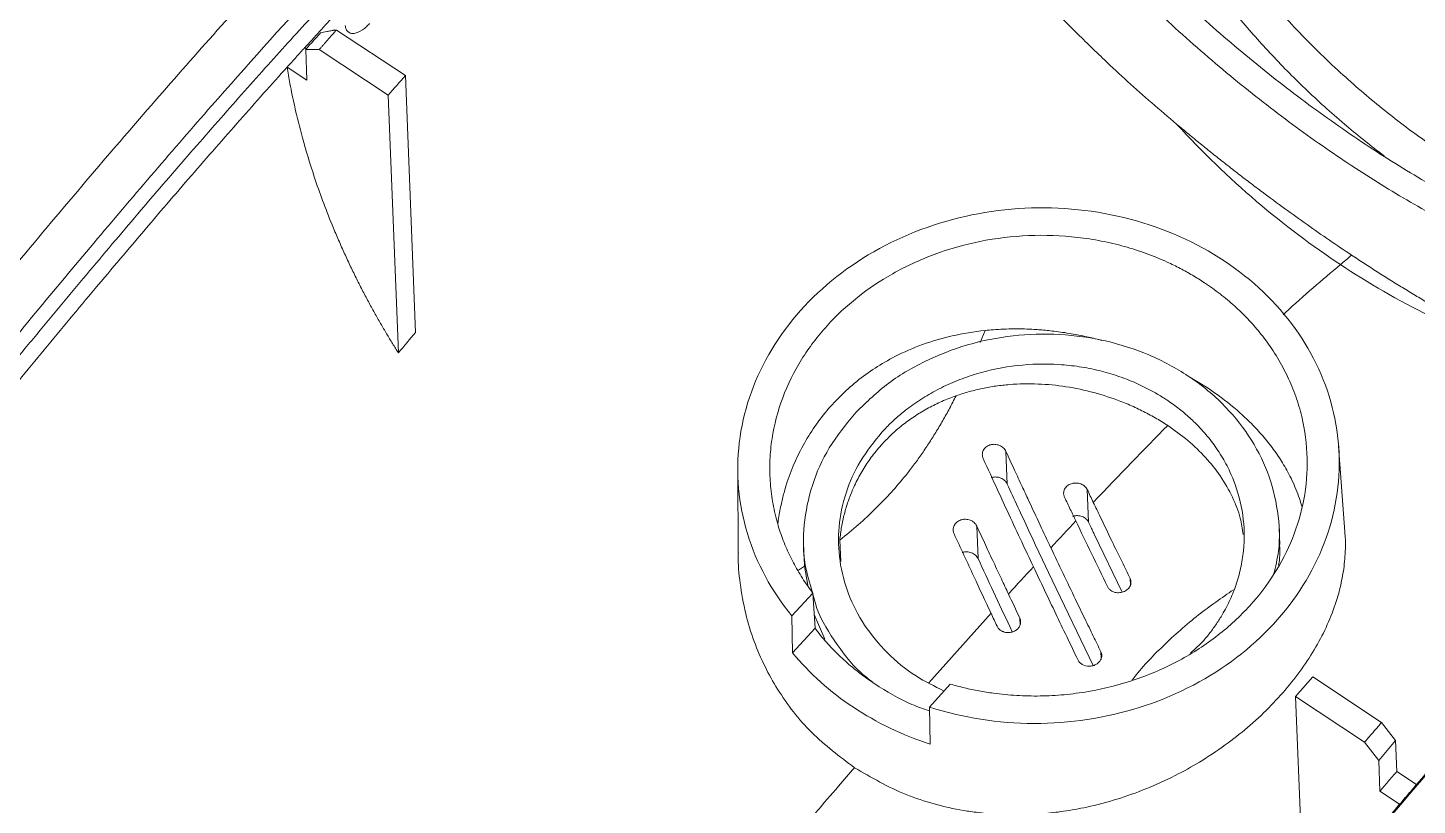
# Model space of a CAD drawing. Header units: inches. Extents: x 1631 to 3663, y 1126 to 1454.
# Drawn here: x 2515.8 to 2555.53, y 1378.73 to 1400.93 of the extents above; entities that cross this region are included whole.
import ezdxf

# ---------------------------------------------------------------- set-up
doc = ezdxf.new("R2010")
doc.units = ezdxf.units.IN
doc.header["$LTSCALE"] = 15

msp = doc.modelspace()

# ---------------------------------------------------------------- linework, layer by layer
at = {"color": 7, "linetype": 'Continuous', "lineweight": 15}
for p, q in [((2524.635, 1400.87), (2524.563, 1400.87)), ((2526.6, 1399.568), (2524.635, 1400.87)), ((2523.768, 1400.337), (2523.723, 1400.367)), ((2523.785, 1399.439), (2523.75, 1400.317)), ((2523.75, 1400.317), (2524.133, 1400.315)), ((2524.133, 1400.315), (2526.107, 1399.008)), ((2523.22, 1399.813), (2523.785, 1399.439)), ((2526.892, 1392.233), (2526.6, 1399.568)), ((2526.107, 1399.008), (2526.4, 1391.649)), ((2549.501, 1390.672), (2548.984, 1390.984)), ((2543.808, 1387.9), (2543.77, 1388.832)), ((2553.462, 1386.537), (2553.282, 1388.981)), ((2536.103, 1388.297), (2536.117, 1385.937)), ((2546.132, 1386.81), (2546.095, 1387.74)), ((2542.974, 1385.769), (2542.937, 1386.699)), ((2547.095, 1384.814), (2546.305, 1386.446)), ((2551.596, 1386.173), (2551.577, 1386.632)), ((2537.988, 1386.091), (2538.004, 1385.686)), ((2539.02, 1386.298), (2539.048, 1385.69)), ((2538.01, 1385.686), (2538.011, 1385.551)), ((2538.011, 1385.551), (2538.109, 1385.01)), ((2551.565, 1385.584), (2551.589, 1385.72)), ((2537.653, 1384.131), (2538.248, 1384.786)), ((2538.248, 1384.786), (2538.312, 1383.779)), ((2546.264, 1382.714), (2545.092, 1385.15)), ((2537.672, 1383.074), (2537.653, 1384.131)), ((2538.287, 1384.172), (2538.593, 1383.468)), ((2538.312, 1383.779), (2537.672, 1383.074)), ((2543.951, 1383.676), (2543.879, 1383.829)), ((2549.343, 1383.341), (2549.047, 1383.073)), ((2552.049, 1381.829), (2552.542, 1382.389)), ((2552.542, 1382.389), (2554.507, 1381.088)), ((2542.179, 1382.183), (2541.585, 1381.528)), ((2552.049, 1381.829), (2552.299, 1375.537)), ((2554.022, 1380.522), (2552.049, 1381.829)), ((2541.585, 1381.528), (2541.603, 1380.471)), ((2554.507, 1381.088), (2554.911, 1380.569)), ((2554.426, 1380.003), (2554.022, 1380.522)), ((2554.911, 1380.569), (2554.427, 1380.003)), ((2554.911, 1380.569), (2554.946, 1379.691)), ((2554.461, 1379.125), (2554.426, 1380.003)), ((2555.51, 1379.318), (2554.946, 1379.691)), ((2554.461, 1379.125), (2555.026, 1378.751))]:
    msp.add_line(p, q, dxfattribs=at)
at = {"color": 8, "linetype": 'Continuous', "lineweight": 15}
for p, q in [((2543.031, 1391.946), (2543.172, 1392.289)), ((2538.011, 1385.551), (2537.843, 1385.439)), ((2547.32, 1385.202), (2547.328, 1385.018)), ((2541.569, 1382.219), (2543.343, 1384.207)), ((2544.166, 1384.072), (2544.174, 1383.873)), ((2546.485, 1383.109), (2546.493, 1382.915))]:
    msp.add_line(p, q, dxfattribs=at)
at = {"color": 7, "linetype": 'Continuous', "lineweight": 15}
for points, knots in [([(2559.106, 1400.236), (2558.977, 1400.33), (2558.718, 1400.52), (2558.334, 1400.816), (2557.95, 1401.122), (2557.569, 1401.438), (2557.192, 1401.764), (2556.819, 1402.099), (2556.452, 1402.443), (2556.092, 1402.794), (2555.74, 1403.152), (2555.397, 1403.517), (2555.065, 1403.889), (2554.744, 1404.266), (2554.435, 1404.648), (2554.139, 1405.034), (2553.856, 1405.424), (2553.588, 1405.818), (2553.335, 1406.215), (2553.097, 1406.615), (2552.875, 1407.018), (2552.667, 1407.424), (2552.475, 1407.834), (2552.298, 1408.249), (2552.135, 1408.669), (2551.875, 1409.412), (2551.587, 1410.476), (2551.351, 1411.831), (2551.228, 1413.105), (2551.197, 1414.202), (2551.221, 1415.142), (2551.277, 1415.953), (2551.365, 1416.737), (2551.48, 1417.488), (2551.619, 1418.205), (2551.78, 1418.882), (2551.958, 1419.519), (2552.094, 1419.923), (2552.161, 1420.12)], [0, 0, 0, 0, 0.0212668, 0.0427605, 0.0644313, 0.0862304, 0.10811, 0.1300236, 0.1519258, 0.173773, 0.1955233, 0.2171368, 0.2385761, 0.2598124, 0.2808253, 0.3015962, 0.322109, 0.3423502, 0.362309, 0.3819917, 0.4014445, 0.4207213, 0.4398766, 0.4589652, 0.4780423, 0.4971635, 0.5593513, 0.6191721, 0.6754639, 0.7274748, 0.7649063, 0.8016938, 0.8376658, 0.8726586, 0.9065194, 0.9391094, 0.970305, 1, 1, 1, 1]), ([(2543.718, 1419.575), (2543.564, 1419.503), (2543.258, 1419.36), (2542.797, 1419.134), (2542.335, 1418.9), (2541.874, 1418.659), (2541.412, 1418.409), (2540.949, 1418.15), (2540.486, 1417.883), (2540.022, 1417.607), (2539.558, 1417.323), (2539.094, 1417.031), (2538.629, 1416.732), (2538.165, 1416.424), (2537.701, 1416.11), (2537.237, 1415.788), (2536.774, 1415.46), (2535.838, 1414.782), (2534.439, 1413.716), (2532.608, 1412.214), (2530.805, 1410.634), (2528.45, 1408.454), (2525.457, 1405.477), (2521.894, 1401.65), (2518.184, 1397.421), (2514.655, 1393.214), (2511.279, 1389.069), (2508.184, 1385.186), (2505.116, 1381.276), (2502.08, 1377.361), (2499.106, 1373.481), (2496.19, 1369.628), (2493.327, 1365.796), (2490.492, 1361.95), (2487.691, 1358.102), (2485.85, 1355.524), (2484.933, 1354.24)], [0, 0, 0, 0, 0.0076531, 0.0152715, 0.022859, 0.0304193, 0.0379561, 0.0454731, 0.0529739, 0.060461, 0.0679339, 0.0753918, 0.0828336, 0.0902586, 0.0976656, 0.1050538, 0.1124222, 0.1197697, 0.1497211, 0.1789876, 0.2068696, 0.2358282, 0.2919307, 0.3517655, 0.4111143, 0.4775068, 0.5308096, 0.5842887, 0.6377522, 0.6910202, 0.7439578, 0.7953232, 0.8467404, 0.8980818, 0.9492143, 1, 1, 1, 1]), ([(2548.435, 1418.952), (2548.396, 1418.836), (2548.317, 1418.6), (2548.208, 1418.239), (2548.103, 1417.866), (2548.005, 1417.483), (2547.912, 1417.09), (2547.826, 1416.688), (2547.747, 1416.277), (2547.676, 1415.858), (2547.612, 1415.432), (2547.556, 1414.999), (2547.509, 1414.56), (2547.47, 1414.115), (2547.44, 1413.666), (2547.421, 1413.212), (2547.411, 1412.755), (2547.412, 1411.943), (2547.47, 1410.763), (2547.654, 1409.352), (2547.943, 1407.98), (2548.358, 1406.606), (2548.884, 1405.383), (2549.479, 1404.276), (2550.129, 1403.244), (2551.042, 1402.028), (2552.155, 1400.774), (2553.172, 1399.788), (2553.997, 1399.065), (2554.594, 1398.572), (2555.193, 1398.107), (2555.791, 1397.669), (2556.192, 1397.398), (2556.39, 1397.264)], [0, 0, 0, 0, 0.015909, 0.032153, 0.048709, 0.065557, 0.082674, 0.100039, 0.117628, 0.135419, 0.153388, 0.171512, 0.189767, 0.20813, 0.226578, 0.245087, 0.263636, 0.282206, 0.34356, 0.405416, 0.450704, 0.507744, 0.571697, 0.603677, 0.65236, 0.712248, 0.779763, 0.848247, 0.8795, 0.910446, 0.940941, 0.970841, 1, 1, 1, 1]), ([(2554.58, 1397.275), (2554.221, 1397.555), (2553.471, 1398.14), (2552.401, 1399.107), (2551.374, 1400.135), (2550.409, 1401.228), (2549.514, 1402.387), (2548.725, 1403.591), (2548.072, 1404.794), (2547.574, 1405.924), (2547.193, 1407.012), (2546.899, 1408.074), (2546.663, 1409.211), (2546.492, 1410.419), (2546.365, 1412.03), (2546.379, 1414.027), (2546.624, 1416.359), (2546.992, 1417.851), (2547.176, 1418.597)], [0, 0, 0, 0, 0.057088, 0.119366, 0.178489, 0.235663, 0.297035, 0.355576, 0.408711, 0.461097, 0.50377, 0.547611, 0.594814, 0.645528, 0.698073, 0.796084, 0.897891, 1, 1, 1, 1]), ([(2486.081, 1353.572), (2486.572, 1354.262), (2487.557, 1355.644), (2489.048, 1357.713), (2490.551, 1359.785), (2492.066, 1361.857), (2493.592, 1363.928), (2495.126, 1365.996), (2496.669, 1368.061), (2498.218, 1370.121), (2499.773, 1372.173), (2501.882, 1374.939), (2504.561, 1378.416), (2507.825, 1382.601), (2511.121, 1386.77), (2514.444, 1390.886), (2517.752, 1394.877), (2520.947, 1398.603), (2523.919, 1401.921), (2526.661, 1404.831), (2528.73, 1406.906), (2530.222, 1408.335), (2531.168, 1409.219), (2532.111, 1410.075), (2533.051, 1410.903), (2533.987, 1411.702), (2534.919, 1412.472), (2535.847, 1413.21), (2536.77, 1413.92), (2537.382, 1414.368), (2537.688, 1414.591)], [0, 0, 0, 0, 0.0308275, 0.0617988, 0.0928892, 0.1240746, 0.1553313, 0.1866358, 0.2179654, 0.2492976, 0.2806104, 0.3118823, 0.3761177, 0.4407081, 0.5054385, 0.5700433, 0.634267, 0.6961642, 0.7521417, 0.8014734, 0.8484093, 0.8656591, 0.8827942, 0.8998198, 0.9167419, 0.9335677, 0.9503055, 0.9669603, 0.9835274, 1, 1, 1, 1]), ([(2538.15, 1413.656), (2538.174, 1413.551), (2538.222, 1413.341), (2538.304, 1413.022), (2538.393, 1412.698), (2538.49, 1412.371), (2538.594, 1412.04), (2538.705, 1411.706), (2538.915, 1411.108), (2539.253, 1410.241), (2539.76, 1409.116), (2540.319, 1408.017), (2540.905, 1406.98), (2541.522, 1405.987), (2542.331, 1404.788), (2543.21, 1403.63), (2544.151, 1402.523), (2544.901, 1401.696), (2545.715, 1400.856), (2546.507, 1400.088), (2547.253, 1399.398), (2547.94, 1398.786), (2548.411, 1398.386), (2548.65, 1398.183)], [0, 0, 0, 0, 0.023681, 0.047323, 0.070935, 0.094524, 0.118098, 0.141666, 0.165234, 0.243145, 0.318927, 0.38766, 0.454418, 0.513884, 0.571097, 0.672836, 0.72204, 0.771562, 0.824086, 0.87832, 0.917956, 0.958485, 1, 1, 1, 1]), ([(2542.372, 1409.459), (2542.702, 1408.934), (2543.362, 1407.885), (2544.57, 1406.275), (2545.914, 1404.671), (2547.388, 1403.096), (2548.963, 1401.576), (2550.616, 1400.135), (2552.319, 1398.797), (2554.044, 1397.584), (2555.764, 1396.516), (2557.449, 1395.61), (2559.074, 1394.88), (2560.61, 1394.34), (2562.036, 1393.995), (2563.316, 1393.863), (2564.27, 1393.89), (2564.724, 1394.035), (2564.868, 1394.081)], [0, 0, 0, 0, 0.064662, 0.129325, 0.193987, 0.258649, 0.323312, 0.387974, 0.452636, 0.517298, 0.581961, 0.646623, 0.711285, 0.775948, 0.84061, 0.905272, 0.969935, 1, 1, 1, 1]), ([(2564.884, 1393.68), (2564.826, 1393.657), (2564.712, 1393.61), (2564.531, 1393.549), (2564.344, 1393.495), (2564.15, 1393.45), (2563.949, 1393.413), (2563.742, 1393.383), (2563.527, 1393.361), (2563.306, 1393.348), (2563.078, 1393.342), (2562.519, 1393.347), (2561.564, 1393.446), (2560.117, 1393.795), (2558.554, 1394.345), (2556.919, 1395.084), (2555.241, 1395.989), (2553.55, 1397.041), (2551.853, 1398.232), (2550.159, 1399.56), (2548.495, 1401.006), (2546.893, 1402.552), (2545.396, 1404.153), (2544.339, 1405.417), (2543.646, 1406.313), (2543.255, 1406.839), (2542.883, 1407.362), (2542.528, 1407.883), (2542.191, 1408.401), (2541.982, 1408.744), (2541.878, 1408.915)], [0, 0, 0, 0, 0.012344, 0.024658, 0.036948, 0.049223, 0.061491, 0.073758, 0.086034, 0.098326, 0.110642, 0.122989, 0.186507, 0.25004, 0.313559, 0.377092, 0.43854, 0.500003, 0.561451, 0.622914, 0.686432, 0.749965, 0.813484, 0.877017, 0.897572, 0.918056, 0.938505, 0.958954, 0.979441, 1, 1, 1, 1]), ([(2524.988, 1402.402), (2524.78, 1402.179), (2524.359, 1401.727), (2523.722, 1401.034), (2523.075, 1400.322), (2522.415, 1399.589), (2521.745, 1398.835), (2521.062, 1398.06), (2520.368, 1397.265), (2519.662, 1396.449), (2518.945, 1395.612), (2518.216, 1394.754), (2517.476, 1393.875), (2516.724, 1392.976), (2515.96, 1392.057), (2514.549, 1390.347), (2512.503, 1387.831), (2509.841, 1384.497), (2507.201, 1381.143), (2504.586, 1377.789), (2502.861, 1375.547), (2502.001, 1374.429)], [0, 0, 0, 0, 0.026101, 0.0527581, 0.0799762, 0.1077598, 0.1361132, 0.1650401, 0.1945441, 0.2246273, 0.2552915, 0.2865374, 0.3183654, 0.3507748, 0.3837646, 0.4173328, 0.5340731, 0.6510513, 0.7679122, 0.8843122, 1, 1, 1, 1]), ([(2524.821, 1401.562), (2524.73, 1401.464), (2524.549, 1401.268), (2524.275, 1400.971), (2524, 1400.67), (2523.815, 1400.468), (2523.723, 1400.366)], [0, 0, 0, 0, 0.246582, 0.49529, 0.74705, 1, 1, 1, 1]), ([(2525.578, 1401.056), (2525.563, 1401.04), (2525.532, 1401.008), (2525.463, 1400.943), (2525.325, 1400.84), (2525.165, 1400.767), (2525.035, 1400.773), (2524.959, 1400.814), (2524.902, 1400.885), (2524.888, 1400.959), (2524.88, 1400.996)], [0, 0, 0, 0, 0.050132, 0.096486, 0.216167, 0.481444, 0.607627, 0.739358, 0.869126, 1, 1, 1, 1]), ([(2523.75, 1400.317), (2523.859, 1400.438), (2524, 1400.596), (2524.142, 1400.751), (2524.175, 1400.787)], [0, 0, 0, 0, 0.770658, 1, 1, 1, 1]), ([(2524.635, 1400.87), (2524.632, 1400.868), (2524.628, 1400.865), (2524.62, 1400.861), (2524.61, 1400.85), (2524.593, 1400.829), (2524.545, 1400.776), (2524.458, 1400.677), (2524.362, 1400.568), (2524.287, 1400.482), (2524.248, 1400.438), (2524.22, 1400.407), (2524.195, 1400.376), (2524.164, 1400.346), (2524.144, 1400.326), (2524.133, 1400.315)], [0, 0, 0, 0, 0.011026, 0.022094, 0.033195, 0.069447, 0.131915, 0.321018, 0.596308, 0.716708, 0.778872, 0.831487, 0.884109, 0.940613, 1, 1, 1, 1]), ([(2524.578, 1400.873), (2524.571, 1400.871), (2524.557, 1400.869), (2524.533, 1400.864), (2524.498, 1400.856), (2524.436, 1400.843), (2524.324, 1400.819), (2524.231, 1400.799), (2524.172, 1400.786)], [0, 0, 0, 0, 0.054707, 0.098033, 0.175328, 0.31337, 0.559861, 1, 1, 1, 1]), ([(2523.22, 1399.813), (2523.264, 1399.859), (2523.35, 1399.953), (2523.475, 1400.094), (2523.598, 1400.233), (2523.682, 1400.323), (2523.723, 1400.367)], [0, 0, 0, 0, 0.255197, 0.508686, 0.757598, 1, 1, 1, 1]), ([(2523.22, 1399.813), (2522.996, 1399.563), (2522.543, 1399.06), (2521.862, 1398.293), (2521.174, 1397.51), (2520.479, 1396.711), (2519.777, 1395.897), (2519.07, 1395.069), (2518.356, 1394.227), (2517.637, 1393.373), (2516.913, 1392.506), (2516.184, 1391.627), (2515.451, 1390.737), (2514.093, 1389.078), (2512.153, 1386.676), (2509.626, 1383.495), (2507.037, 1380.196), (2505.284, 1377.931), (2504.363, 1376.742)], [0, 0, 0, 0, 0.034544, 0.069597, 0.10513, 0.141124, 0.177561, 0.214423, 0.25169, 0.289342, 0.327356, 0.365716, 0.404418, 0.443463, 0.581137, 0.713933, 0.849755, 1, 1, 1, 1]), ([(2526.4, 1391.649), (2526.344, 1391.737), (2526.229, 1391.919), (2526.06, 1392.198), (2525.888, 1392.491), (2525.713, 1392.798), (2525.538, 1393.119), (2525.361, 1393.453), (2525.185, 1393.8), (2525.01, 1394.161), (2524.837, 1394.533), (2524.667, 1394.917), (2524.361, 1395.644), (2524.002, 1396.616), (2523.664, 1397.731), (2523.445, 1398.614), (2523.307, 1399.284), (2523.246, 1399.656), (2523.22, 1399.813)], [0, 0, 0, 0, 0.0288929, 0.0595306, 0.0919373, 0.1261328, 0.1621351, 0.1999658, 0.2396427, 0.2811771, 0.3245729, 0.3698252, 0.4169187, 0.5842787, 0.7270881, 0.8438647, 0.9345668, 1, 1, 1, 1]), ([(2575.603, 1398.461), (2574.649, 1397.668), (2573.66, 1396.796), (2571.605, 1394.881), (2570.54, 1393.842), (2568.89, 1392.173), (2568.332, 1391.598), (2567.197, 1390.413), (2566.62, 1389.801), (2564.884, 1387.936), (2563.712, 1386.648), (2560.166, 1382.678), (2557.756, 1379.893), (2554.098, 1375.595), (2552.871, 1374.14), (2550.41, 1371.204), (2549.178, 1369.725), (2545.476, 1365.268), (2543, 1362.272), (2538.011, 1356.295), (2535.499, 1353.316), (2527.906, 1344.407), (2522.773, 1338.505), (2517.562, 1332.633)], [0, 0, 0, 0, 0.0625, 0.0625, 0.125, 0.125, 0.15625, 0.15625, 0.1875, 0.1875, 0.25, 0.25, 0.375, 0.375, 0.4375, 0.4375, 0.5, 0.5, 0.625, 0.625, 0.75, 0.75, 1, 1, 1, 1]), ([(2553.333, 1394.17), (2552.537, 1394.697), (2551.727, 1395.303), (2550.144, 1396.649), (2549.371, 1397.39), (2548.65, 1398.183)], [0, 0, 0, 0, 0.5, 0.5, 1, 1, 1, 1]), ([(2548.65, 1398.183), (2548.762, 1398.089), (2548.988, 1397.9), (2549.33, 1397.62), (2549.675, 1397.342), (2550.025, 1397.065), (2550.379, 1396.789), (2550.736, 1396.515), (2551.189, 1396.173), (2551.736, 1395.769), (2552.377, 1395.31), (2553.016, 1394.865), (2553.441, 1394.581), (2553.654, 1394.439)], [0, 0, 0, 0, 0.068841, 0.138146, 0.207946, 0.278267, 0.349139, 0.420589, 0.492643, 0.620227, 0.747219, 0.873761, 1, 1, 1, 1]), ([(2537.653, 1384.131), (2537.069, 1384.841), (2536.635, 1385.642), (2536.122, 1387.328), (2536.043, 1388.212), (2536.25, 1389.952), (2536.536, 1390.808), (2537.437, 1392.385), (2538.052, 1393.106), (2539.534, 1394.322), (2540.4, 1394.817), (2542.278, 1395.52), (2543.288, 1395.728), (2545.325, 1395.83), (2546.352, 1395.724), (2548.295, 1395.211), (2549.21, 1394.805), (2550.012, 1394.274)], [0, 0, 0, 0, 0.125, 0.125, 0.25, 0.25, 0.375, 0.375, 0.5, 0.5, 0.625, 0.625, 0.75, 0.75, 0.875, 0.875, 1, 1, 1, 1]), ([(2538.248, 1384.786), (2538.196, 1384.856), (2538.092, 1384.996), (2537.949, 1385.211), (2537.815, 1385.43), (2537.691, 1385.653), (2537.578, 1385.879), (2537.474, 1386.109), (2537.381, 1386.344), (2537.298, 1386.582), (2537.192, 1386.933), (2537.087, 1387.401), (2537.019, 1387.993), (2537.013, 1388.591), (2537.091, 1389.391), (2537.346, 1390.37), (2537.885, 1391.463), (2538.616, 1392.43), (2539.501, 1393.255), (2540.531, 1393.946), (2541.713, 1394.493), (2543.026, 1394.867), (2544.417, 1395.035), (2545.586, 1394.993), (2546.498, 1394.852), (2547.155, 1394.696), (2547.786, 1394.494), (2548.314, 1394.278), (2548.751, 1394.064), (2549.107, 1393.868), (2549.333, 1393.723), (2549.446, 1393.651)], [0, 0, 0, 0, 0.013546, 0.027025, 0.040456, 0.053859, 0.067252, 0.080655, 0.094089, 0.107571, 0.121122, 0.153103, 0.185109, 0.217624, 0.250163, 0.315149, 0.379071, 0.440965, 0.500047, 0.559129, 0.621023, 0.684945, 0.749931, 0.814917, 0.846899, 0.878904, 0.909869, 0.940857, 0.960576, 0.98027, 1, 1, 1, 1]), ([(2553.654, 1394.439), (2553.775, 1394.359), (2554.018, 1394.199), (2554.382, 1393.965), (2554.746, 1393.735), (2555.111, 1393.51), (2555.475, 1393.289), (2555.84, 1393.072), (2556.291, 1392.81), (2556.826, 1392.508), (2557.437, 1392.177), (2558.036, 1391.866), (2558.428, 1391.675), (2558.622, 1391.579)], [0, 0, 0, 0, 0.072138, 0.144362, 0.216699, 0.289177, 0.361821, 0.43466, 0.507719, 0.633307, 0.757118, 0.879298, 1, 1, 1, 1]), ([(2568.837, 1393.964), (2568.702, 1393.829), (2568.433, 1393.558), (2568.024, 1393.144), (2567.611, 1392.722), (2567.195, 1392.293), (2566.775, 1391.857), (2566.352, 1391.413), (2565.924, 1390.963), (2565.494, 1390.506), (2565.06, 1390.042), (2564.623, 1389.572), (2564.183, 1389.095), (2563.739, 1388.612), (2563.292, 1388.122), (2562.842, 1387.626), (2562.388, 1387.125), (2561.931, 1386.617), (2560.839, 1385.397), (2559.056, 1383.38), (2556.452, 1380.379), (2553.567, 1377.003), (2550.408, 1373.253), (2547.089, 1369.269), (2543.709, 1365.192), (2540.308, 1361.092), (2536.892, 1357.008), (2533.677, 1353.201), (2530.663, 1349.664), (2527.85, 1346.387), (2525.024, 1343.118), (2522.189, 1339.865), (2519.354, 1336.634), (2517.456, 1334.49), (2516.511, 1333.422)], [0, 0, 0, 0, 0.0087087, 0.0174446, 0.0262069, 0.0349947, 0.0438069, 0.0526424, 0.0615009, 0.0703834, 0.0792911, 0.0882254, 0.0971873, 0.1061779, 0.1151981, 0.1242489, 0.1333311, 0.1424453, 0.1515923, 0.1985266, 0.2478583, 0.3038326, 0.3657287, 0.4299501, 0.4945535, 0.5592832, 0.6238738, 0.6881102, 0.7402502, 0.792466, 0.8446559, 0.8967145, 0.9485333, 1, 1, 1, 1]), ([(2550.012, 1394.274), (2550.814, 1393.743), (2551.502, 1393.087), (2552.567, 1391.608), (2552.943, 1390.785), (2553.335, 1389.075), (2553.351, 1388.188), (2553.021, 1386.46), (2552.675, 1385.62), (2551.664, 1384.092), (2551, 1383.404), (2549.436, 1382.266), (2548.536, 1381.816), (2546.614, 1381.212), (2545.591, 1381.057), (2543.552, 1381.062), (2542.535, 1381.221), (2541.585, 1381.528)], [0, 0, 0, 0, 0.125, 0.125, 0.25, 0.25, 0.375, 0.375, 0.5, 0.5, 0.625, 0.625, 0.75, 0.75, 0.875, 0.875, 1, 1, 1, 1]), ([(2549.446, 1393.651), (2549.522, 1393.6), (2549.673, 1393.497), (2549.891, 1393.334), (2550.102, 1393.165), (2550.304, 1392.99), (2550.498, 1392.809), (2550.683, 1392.62), (2550.861, 1392.426), (2551.03, 1392.225), (2551.264, 1391.924), (2551.542, 1391.512), (2551.831, 1390.974), (2552.064, 1390.412), (2552.294, 1389.637), (2552.423, 1388.644), (2552.327, 1387.465), (2552, 1386.351), (2551.473, 1385.327), (2550.757, 1384.39), (2549.843, 1383.545), (2548.737, 1382.827), (2547.481, 1382.281), (2546.354, 1381.995), (2545.435, 1381.874), (2544.752, 1381.837), (2544.076, 1381.852), (2543.493, 1381.908), (2542.996, 1381.988), (2542.583, 1382.073), (2542.314, 1382.146), (2542.179, 1382.183)], [0, 0, 0, 0, 0.013546, 0.027025, 0.040456, 0.053859, 0.067252, 0.080655, 0.094089, 0.107571, 0.121122, 0.153103, 0.185109, 0.217624, 0.250163, 0.315149, 0.379071, 0.440965, 0.500047, 0.559129, 0.621023, 0.684945, 0.749931, 0.814917, 0.846899, 0.878904, 0.909869, 0.940857, 0.960576, 0.98027, 1, 1, 1, 1]), ([(2532.897, 1347.776), (2533.848, 1348.883), (2535.702, 1351.037), (2538.38, 1354.181), (2540.879, 1357.133), (2543.28, 1359.988), (2545.568, 1362.722), (2547.731, 1365.315), (2549.665, 1367.64), (2551.375, 1369.699), (2552.866, 1371.494), (2554.142, 1373.034), (2555.214, 1374.326), (2556.071, 1375.359), (2556.739, 1376.166), (2557.309, 1376.854), (2557.899, 1377.566), (2558.586, 1378.397), (2559.485, 1379.484), (2560.616, 1380.849), (2561.99, 1382.5), (2563.337, 1384.101), (2564.59, 1385.566), (2565.665, 1386.798), (2566.652, 1387.903), (2567.524, 1388.858), (2568.325, 1389.712), (2569.029, 1390.445), (2569.524, 1390.944), (2569.835, 1391.252), (2570.039, 1391.452), (2570.358, 1391.761), (2570.759, 1392.142), (2571.053, 1392.405), (2571.196, 1392.534)], [0, 0, 0, 0, 0.069263, 0.134876, 0.1963, 0.253267, 0.312656, 0.366511, 0.414889, 0.457813, 0.495319, 0.527535, 0.554653, 0.576889, 0.592856, 0.60569, 0.620325, 0.637939, 0.658506, 0.689825, 0.725942, 0.766494, 0.796803, 0.826656, 0.854059, 0.878723, 0.900427, 0.923277, 0.941473, 0.946607, 0.95342, 0.962887, 0.981833, 1, 1, 1, 1]), ([(2546.5, 1392.005), (2546.49, 1392.008), (2546.352, 1392.05), (2546.063, 1392.112), (2545.621, 1392.202), (2545.177, 1392.266), (2544.823, 1392.301), (2544.448, 1392.327), (2544.095, 1392.337), (2543.707, 1392.328), (2543.425, 1392.313), (2543.252, 1392.296), (2543.172, 1392.289)], [0, 0, 0, 0, 0.009172, 0.127848, 0.260896, 0.408332, 0.526106, 0.577302, 0.744363, 0.841873, 0.927087, 1, 1, 1, 1]), ([(2543.172, 1392.289), (2542.855, 1392.245), (2542.242, 1392.16), (2541.38, 1391.9), (2540.446, 1391.496), (2539.478, 1390.867), (2538.56, 1389.956), (2537.854, 1388.875), (2537.494, 1387.956), (2537.331, 1387.275), (2537.272, 1386.982), (2537.255, 1386.806), (2537.252, 1386.777)], [0, 0, 0, 0, 0.105332, 0.203454, 0.30061, 0.449123, 0.596581, 0.745436, 0.895913, 0.9381, 0.989764, 1, 1, 1, 1]), ([(2551.424, 1385.318), (2551.478, 1385.54), (2551.623, 1386.136), (2551.569, 1387.133), (2551.288, 1388.251), (2550.746, 1389.297), (2549.978, 1390.231), (2549.009, 1391.015), (2547.878, 1391.621), (2546.628, 1392.024), (2545.307, 1392.21), (2543.967, 1392.171), (2542.656, 1391.91), (2541.431, 1391.432), (2540.321, 1390.77), (2539.731, 1390.191), (2539.436, 1389.901)], [0, 0, 0, 0, 0.043646, 0.117211, 0.190777, 0.264343, 0.337909, 0.411474, 0.48504, 0.558606, 0.632171, 0.705737, 0.779303, 0.852869, 0.926434, 1, 1, 1, 1]), ([(2540.223, 1389.381), (2540.267, 1389.428), (2540.355, 1389.524), (2540.496, 1389.662), (2540.641, 1389.795), (2540.793, 1389.924), (2541.036, 1390.117), (2541.384, 1390.359), (2541.863, 1390.631), (2542.377, 1390.864), (2543.112, 1391.121), (2544.086, 1391.321), (2545.085, 1391.345), (2545.867, 1391.261), (2546.43, 1391.15), (2546.968, 1390.994), (2547.416, 1390.82), (2547.785, 1390.646), (2548.083, 1390.485), (2548.271, 1390.365), (2548.365, 1390.305)], [0, 0, 0, 0, 0.023335, 0.046628, 0.069909, 0.093211, 0.116565, 0.1783, 0.240092, 0.304401, 0.368768, 0.500006, 0.631244, 0.695552, 0.759919, 0.821654, 0.883446, 0.922309, 0.961112, 1, 1, 1, 1]), ([(2548.394, 1389.573), (2548.335, 1389.611), (2548.218, 1389.687), (2548.036, 1389.795), (2547.85, 1389.898), (2547.658, 1389.997), (2547.463, 1390.09), (2547.262, 1390.179), (2546.877, 1390.334), (2546.29, 1390.527), (2545.493, 1390.696), (2544.682, 1390.774), (2544.012, 1390.761), (2543.483, 1390.703), (2543.096, 1390.635), (2542.715, 1390.544), (2542.468, 1390.463), (2542.344, 1390.422)], [0, 0, 0, 0, 0.034485, 0.068928, 0.10337, 0.137854, 0.172423, 0.207124, 0.242004, 0.368852, 0.496345, 0.621, 0.748709, 0.811211, 0.873701, 0.936513, 1, 1, 1, 1]), ([(2542.344, 1390.422), (2542.282, 1390.301), (2542.16, 1390.063), (2541.966, 1389.714), (2541.766, 1389.376), (2541.56, 1389.051), (2541.349, 1388.738), (2541.131, 1388.437), (2540.852, 1388.077), (2540.496, 1387.661), (2540.042, 1387.191), (2539.552, 1386.732), (2539.198, 1386.443), (2539.02, 1386.298)], [0, 0, 0, 0, 0.078291, 0.1549, 0.229844, 0.303134, 0.374784, 0.44481, 0.513233, 0.631082, 0.751481, 0.875043, 1, 1, 1, 1]), ([(2542.344, 1390.422), (2542.276, 1390.397), (2542.139, 1390.347), (2541.939, 1390.263), (2541.744, 1390.172), (2541.553, 1390.074), (2541.366, 1389.968), (2541.126, 1389.818), (2540.841, 1389.614), (2540.522, 1389.346), (2540.331, 1389.147), (2540.236, 1389.048)], [0, 0, 0, 0, 0.083971, 0.167723, 0.251393, 0.335116, 0.419026, 0.503254, 0.66891, 0.834188, 1, 1, 1, 1]), ([(2552.226, 1387.272), (2552.205, 1387.343), (2552.156, 1387.505), (2552.064, 1387.75), (2551.953, 1388.003), (2551.835, 1388.235), (2551.714, 1388.448), (2551.545, 1388.717), (2551.313, 1389.04), (2551.001, 1389.409), (2550.609, 1389.81), (2550.121, 1390.24), (2549.706, 1390.529), (2549.501, 1390.672)], [0, 0, 0, 0, 0.054739, 0.126493, 0.193788, 0.256628, 0.315018, 0.368961, 0.481126, 0.5892, 0.693238, 0.848114, 1, 1, 1, 1]), ([(2548.365, 1390.305), (2548.42, 1390.268), (2548.53, 1390.193), (2548.689, 1390.075), (2548.844, 1389.952), (2548.992, 1389.823), (2549.214, 1389.618), (2549.493, 1389.322), (2549.804, 1388.915), (2550.07, 1388.478), (2550.36, 1387.852), (2550.581, 1387.019), (2550.597, 1386.164), (2550.49, 1385.492), (2550.353, 1385.009), (2550.164, 1384.546), (2549.956, 1384.16), (2549.748, 1383.842), (2549.557, 1383.585), (2549.414, 1383.422), (2549.343, 1383.341)], [0, 0, 0, 0, 0.023335, 0.046628, 0.069909, 0.093211, 0.116565, 0.1783, 0.240092, 0.304401, 0.368768, 0.500006, 0.631244, 0.695552, 0.759919, 0.821654, 0.883446, 0.922309, 0.961112, 1, 1, 1, 1]), ([(2539.436, 1389.901), (2539.181, 1389.586), (2538.672, 1388.954), (2538.195, 1387.87), (2537.966, 1386.74), (2537.968, 1385.695), (2538.159, 1385.064), (2538.238, 1384.802)], [0, 0, 0, 0, 0.2121882, 0.4243763, 0.6365645, 0.8487527, 1, 1, 1, 1]), ([(2548.394, 1389.573), (2548.59, 1389.433), (2548.989, 1389.15), (2549.489, 1388.664), (2549.924, 1388.123), (2550.256, 1387.54), (2550.475, 1386.978), (2550.53, 1386.616), (2550.554, 1386.461)], [0, 0, 0, 0, 0.167896, 0.340333, 0.508844, 0.694946, 0.870039, 1, 1, 1, 1]), ([(2542.002, 1381.987), (2541.728, 1382.122), (2541.126, 1382.418), (2540.354, 1383.063), (2539.695, 1383.856), (2539.236, 1384.749), (2538.989, 1385.703), (2538.963, 1386.683), (2539.165, 1387.648), (2539.57, 1388.573), (2540.005, 1389.111), (2540.223, 1389.381)], [0, 0, 0, 0, 0.09459, 0.207766, 0.320942, 0.434119, 0.547295, 0.660471, 0.773647, 0.886824, 1, 1, 1, 1]), ([(2540.236, 1389.048), (2540.187, 1388.993), (2540.089, 1388.882), (2539.952, 1388.709), (2539.823, 1388.53), (2539.703, 1388.346), (2539.592, 1388.156), (2539.489, 1387.96), (2539.373, 1387.711), (2539.254, 1387.407), (2539.145, 1387.044), (2539.063, 1386.674), (2539.035, 1386.423), (2539.02, 1386.298)], [0, 0, 0, 0, 0.0715154, 0.1429093, 0.2142975, 0.2858053, 0.3575578, 0.429679, 0.5022916, 0.6268647, 0.7509946, 0.8751987, 1, 1, 1, 1]), ([(2543.12, 1388.629), (2543.115, 1388.642), (2543.104, 1388.667), (2543.096, 1388.707), (2543.092, 1388.774), (2543.114, 1388.866), (2543.18, 1388.946), (2543.252, 1388.995), (2543.294, 1389.01), (2543.314, 1389.018)], [0, 0, 0, 0, 0.084411, 0.168108, 0.252557, 0.499575, 0.746894, 0.873476, 1, 1, 1, 1]), ([(2543.314, 1389.018), (2543.329, 1389.022), (2543.358, 1389.03), (2543.404, 1389.035), (2543.48, 1389.035), (2543.587, 1389.012), (2543.682, 1388.951), (2543.741, 1388.888), (2543.761, 1388.851), (2543.77, 1388.832)], [0, 0, 0, 0, 0.084478, 0.168243, 0.252782, 0.501073, 0.748676, 0.874451, 1, 1, 1, 1]), ([(2543.77, 1388.832), (2543.852, 1388.654), (2544.006, 1388.319), (2544.222, 1387.853), (2544.467, 1387.327), (2544.741, 1386.742), (2544.954, 1386.293), (2545.055, 1386.08)], [0, 0, 0, 0, 0.191098, 0.358978, 0.503646, 0.763912, 1, 1, 1, 1]), ([(2544.555, 1385.538), (2544.444, 1385.774), (2544.21, 1386.271), (2543.867, 1387.003), (2543.501, 1387.796), (2543.256, 1388.33), (2543.12, 1388.629)], [0, 0, 0, 0, 0.2327066, 0.490371, 0.7148182, 1, 1, 1, 1]), ([(2543.352, 1388.084), (2543.366, 1388.088), (2543.395, 1388.096), (2543.441, 1388.102), (2543.517, 1388.102), (2543.624, 1388.079), (2543.72, 1388.018), (2543.778, 1387.955), (2543.798, 1387.918), (2543.808, 1387.9)], [0, 0, 0, 0, 0.084436, 0.168141, 0.252602, 0.501103, 0.74898, 0.874576, 1, 1, 1, 1]), ([(2545.092, 1385.15), (2544.978, 1385.389), (2544.756, 1385.859), (2544.429, 1386.557), (2544.114, 1387.234), (2543.908, 1387.681), (2543.808, 1387.9)], [0, 0, 0, 0, 0.264664, 0.519521, 0.764617, 1, 1, 1, 1]), ([(2545.445, 1387.528), (2545.44, 1387.54), (2545.429, 1387.565), (2545.421, 1387.603), (2545.417, 1387.667), (2545.439, 1387.757), (2545.505, 1387.837), (2545.576, 1387.885), (2545.619, 1387.901), (2545.64, 1387.909)], [0, 0, 0, 0, 0.083899, 0.16719, 0.251305, 0.497992, 0.746089, 0.873121, 1, 1, 1, 1]), ([(2545.64, 1387.909), (2545.654, 1387.914), (2545.683, 1387.922), (2545.729, 1387.928), (2545.805, 1387.93), (2545.912, 1387.91), (2546.007, 1387.853), (2546.066, 1387.793), (2546.085, 1387.758), (2546.095, 1387.74)], [0, 0, 0, 0, 0.084668, 0.168566, 0.253189, 0.501218, 0.748692, 0.874382, 1, 1, 1, 1]), ([(2545.768, 1386.846), (2545.716, 1386.956), (2545.608, 1387.183), (2545.5, 1387.411), (2545.445, 1387.528)], [0, 0, 0, 0, 0.48759, 1, 1, 1, 1]), ([(2547.32, 1385.202), (2547.243, 1385.36), (2547.068, 1385.718), (2546.784, 1386.304), (2546.51, 1386.871), (2546.335, 1387.238), (2546.268, 1387.377)], [0, 0, 0, 0, 0.221119, 0.5, 0.811219, 1, 1, 1, 1]), ([(2542.287, 1386.481), (2542.282, 1386.494), (2542.271, 1386.52), (2542.263, 1386.559), (2542.259, 1386.626), (2542.281, 1386.718), (2542.347, 1386.801), (2542.418, 1386.85), (2542.46, 1386.867), (2542.481, 1386.875)], [0, 0, 0, 0, 0.084458, 0.168225, 0.252759, 0.500202, 0.747602, 0.87387, 1, 1, 1, 1]), ([(2542.481, 1386.875), (2542.496, 1386.879), (2542.525, 1386.888), (2542.57, 1386.894), (2542.646, 1386.896), (2542.753, 1386.875), (2542.849, 1386.816), (2542.908, 1386.754), (2542.927, 1386.717), (2542.937, 1386.699)], [0, 0, 0, 0, 0.084379, 0.168032, 0.252451, 0.500267, 0.747865, 0.87401, 1, 1, 1, 1]), ([(2545.677, 1386.979), (2545.691, 1386.983), (2545.72, 1386.991), (2545.766, 1386.997), (2545.842, 1387), (2545.949, 1386.979), (2546.044, 1386.922), (2546.103, 1386.862), (2546.122, 1386.827), (2546.132, 1386.81)], [0, 0, 0, 0, 0.084595, 0.16841, 0.252934, 0.501071, 0.74874, 0.874389, 1, 1, 1, 1]), ([(2546.305, 1386.446), (2546.297, 1386.464), (2546.28, 1386.498), (2546.247, 1386.566), (2546.21, 1386.646), (2546.169, 1386.733), (2546.144, 1386.784), (2546.132, 1386.81)], [0, 0, 0, 0, 0.1436186, 0.2872373, 0.5731051, 0.7867807, 1, 1, 1, 1]), ([(2539.441, 1379.796), (2539.921, 1379.517), (2540.642, 1379.099), (2541.719, 1378.749), (2542.41, 1378.593), (2542.972, 1378.512), (2543.4, 1378.47), (2543.845, 1378.449), (2544.32, 1378.451), (2544.846, 1378.48), (2545.44, 1378.548), (2546.15, 1378.676), (2546.94, 1378.884), (2547.787, 1379.185), (2548.576, 1379.544), (2549.336, 1379.966), (2550.03, 1380.425), (2550.693, 1380.946), (2551.289, 1381.496), (2551.826, 1382.084), (2552.293, 1382.693), (2552.688, 1383.322), (2553.01, 1383.97), (2553.202, 1384.491), (2553.312, 1384.884), (2553.371, 1385.144), (2553.419, 1385.413), (2553.454, 1385.691), (2553.474, 1385.995), (2553.48, 1386.278), (2553.463, 1386.464), (2553.457, 1386.537)], [0, 0, 0, 0, 0.087144, 0.130999, 0.175031, 0.196133, 0.217955, 0.240498, 0.263764, 0.289919, 0.319876, 0.353633, 0.398056, 0.441747, 0.487782, 0.527741, 0.572546, 0.614192, 0.657813, 0.700101, 0.742792, 0.785657, 0.828323, 0.872552, 0.889086, 0.906296, 0.924184, 0.942751, 0.962, 0.98515, 1, 1, 1, 1]), ([(2543.343, 1384.207), (2543.18, 1384.556), (2542.828, 1385.306), (2542.476, 1386.071), (2542.287, 1386.481)], [0, 0, 0, 0, 0.464095, 1, 1, 1, 1]), ([(2542.937, 1386.699), (2543.02, 1386.519), (2543.181, 1386.17), (2543.415, 1385.668), (2543.634, 1385.2), (2543.774, 1384.902), (2543.842, 1384.758)], [0, 0, 0, 0, 0.275521, 0.53408, 0.77558, 1, 1, 1, 1]), ([(2542.518, 1385.944), (2542.533, 1385.948), (2542.562, 1385.957), (2542.607, 1385.963), (2542.683, 1385.966), (2542.79, 1385.945), (2542.886, 1385.886), (2542.945, 1385.824), (2542.964, 1385.787), (2542.974, 1385.769)], [0, 0, 0, 0, 0.0842674, 0.1678015, 0.2520865, 0.4999828, 0.7478672, 0.8739959, 1, 1, 1, 1]), ([(2546.485, 1383.109), (2546.412, 1383.258), (2546.258, 1383.573), (2546.016, 1384.072), (2545.728, 1384.668), (2545.405, 1385.341), (2545.17, 1385.835), (2545.055, 1386.08)], [0, 0, 0, 0, 0.153578, 0.323464, 0.50885, 0.757297, 1, 1, 1, 1]), ([(2551.589, 1385.72), (2551.595, 1385.821), (2551.605, 1385.973), (2551.594, 1386.123), (2551.591, 1386.173)], [0, 0, 0, 0, 0.667102, 1, 1, 1, 1]), ([(2539.441, 1379.796), (2539.016, 1380.115), (2538.165, 1380.756), (2537.368, 1381.794), (2536.863, 1382.693), (2536.554, 1383.416), (2536.309, 1384.213), (2536.166, 1385.043), (2536.106, 1385.627), (2536.119, 1385.917), (2536.12, 1385.937)], [0, 0, 0, 0, 0.215655, 0.432278, 0.53424, 0.642749, 0.757825, 0.87948, 0.991961, 1, 1, 1, 1]), ([(2543.879, 1383.829), (2543.724, 1384.159), (2543.422, 1384.801), (2543.12, 1385.453), (2542.974, 1385.769)], [0, 0, 0, 0, 0.514948, 1, 1, 1, 1]), ([(2544.555, 1385.538), (2544.661, 1385.315), (2544.875, 1384.863), (2545.192, 1384.198), (2545.513, 1383.529), (2545.726, 1383.09), (2545.836, 1382.865)], [0, 0, 0, 0, 0.247262, 0.499998, 0.742968, 1, 1, 1, 1]), ([(2546.671, 1384.97), (2546.677, 1384.958), (2546.69, 1384.935), (2546.716, 1384.903), (2546.751, 1384.87), (2546.798, 1384.838), (2546.878, 1384.805), (2546.991, 1384.788), (2547.127, 1384.813), (2547.244, 1384.878), (2547.31, 1384.959), (2547.339, 1385.032), (2547.347, 1385.089), (2547.343, 1385.147), (2547.328, 1385.184), (2547.32, 1385.202)], [0, 0, 0, 0, 0.042638, 0.085017, 0.127901, 0.190227, 0.252879, 0.375623, 0.498931, 0.622176, 0.745344, 0.808694, 0.871581, 0.935834, 1, 1, 1, 1]), ([(2538.25, 1384.756), (2538.272, 1384.665), (2538.382, 1384.2), (2538.839, 1383.434), (2539.42, 1382.653), (2539.89, 1382.292), (2540.03, 1382.185)], [0, 0, 0, 0, 0.0921227, 0.4665947, 0.8410666, 1, 1, 1, 1]), ([(2544.166, 1384.072), (2544.172, 1384.056), (2544.185, 1384.025), (2544.192, 1383.976), (2544.19, 1383.927), (2544.179, 1383.88), (2544.16, 1383.835), (2544.133, 1383.794), (2544.1, 1383.757), (2544.061, 1383.725), (2544.018, 1383.699), (2543.987, 1383.686), (2543.971, 1383.68)], [0, 0, 0, 0, 0.107003, 0.212449, 0.316338, 0.418669, 0.519445, 0.618665, 0.716329, 0.81244, 0.906996, 1, 1, 1, 1]), ([(2540.018, 1382.191), (2539.944, 1382.241), (2539.796, 1382.341), (2539.584, 1382.5), (2539.378, 1382.664), (2539.181, 1382.834), (2538.991, 1383.011), (2538.809, 1383.193), (2538.635, 1383.382), (2538.468, 1383.577), (2538.364, 1383.711), (2538.312, 1383.779)], [0, 0, 0, 0, 0.111826, 0.223117, 0.334024, 0.4447, 0.5553, 0.665976, 0.776883, 0.888174, 1, 1, 1, 1]), ([(2543.971, 1383.68), (2543.954, 1383.674), (2543.919, 1383.663), (2543.865, 1383.656), (2543.81, 1383.655), (2543.755, 1383.662), (2543.709, 1383.674), (2543.665, 1383.692), (2543.614, 1383.72), (2543.557, 1383.768), (2543.53, 1383.815), (2543.516, 1383.838)], [0, 0, 0, 0, 0.099994, 0.199988, 0.299984, 0.39998, 0.499978, 0.564973, 0.667108, 0.83487, 1, 1, 1, 1]), ([(2546.485, 1383.109), (2546.491, 1383.094), (2546.504, 1383.064), (2546.511, 1383.015), (2546.509, 1382.967), (2546.498, 1382.921), (2546.478, 1382.876), (2546.451, 1382.835), (2546.418, 1382.799), (2546.379, 1382.767), (2546.336, 1382.741), (2546.266, 1382.709), (2546.128, 1382.68), (2545.973, 1382.719), (2545.875, 1382.799), (2545.849, 1382.844), (2545.836, 1382.865)], [0, 0, 0, 0, 0.053997, 0.107169, 0.15952, 0.211057, 0.261784, 0.311709, 0.360837, 0.409176, 0.456731, 0.503512, 0.622028, 0.832757, 0.921863, 1, 1, 1, 1]), ([(2541.587, 1381.417), (2541.416, 1381.476), (2540.852, 1381.669), (2540.36, 1381.977), (2540.018, 1382.191)], [0, 0, 0, 0, 0.303392, 1, 1, 1, 1]), ([(2554.022, 1380.522), (2554.046, 1380.549), (2554.092, 1380.604), (2554.182, 1380.713), (2554.29, 1380.832), (2554.405, 1380.967), (2554.473, 1381.047), (2554.507, 1381.088)], [0, 0, 0, 0, 0.143491, 0.287006, 0.57284, 0.786636, 1, 1, 1, 1]), ([(2538.327, 1378.509), (2538.549, 1378.767), (2538.924, 1379.2), (2539.291, 1379.623), (2539.441, 1379.796)], [0.39081685, 0.39081685, 0.39081685, 0.39081685, 0.40301709, 0.41163621, 0.41163621, 0.41163621, 0.41163621]), ([(2554.461, 1379.125), (2554.537, 1379.214), (2554.699, 1379.403), (2554.86, 1379.591), (2554.946, 1379.691)], [0, 0, 0, 0, 0.470297, 1, 1, 1, 1]), ([(2555.51, 1379.318), (2555.471, 1379.272), (2555.393, 1379.178), (2555.271, 1379.039), (2555.147, 1378.897), (2555.066, 1378.8), (2555.026, 1378.751)], [0, 0, 0, 0, 0.242405, 0.49131, 0.744805, 1, 1, 1, 1]), ([(2555.026, 1378.751), (2554.818, 1378.508), (2554.398, 1378.016), (2553.761, 1377.266), (2553.11, 1376.498), (2552.446, 1375.712), (2551.768, 1374.908), (2551.077, 1374.086), (2550.371, 1373.245), (2549.653, 1372.387), (2548.921, 1371.51), (2548.175, 1370.616), (2547.416, 1369.704), (2546.023, 1368.03), (2543.991, 1365.58), (2541.313, 1362.354), (2538.61, 1359.111), (2536.792, 1356.951), (2535.882, 1355.87)], [0, 0, 0, 0, 0.03305, 0.066765, 0.101148, 0.136203, 0.171932, 0.208338, 0.245421, 0.283181, 0.321618, 0.36073, 0.400515, 0.440971, 0.579506, 0.719115, 0.859405, 1, 1, 1, 1])]:
    msp.add_open_spline(points, degree=3, knots=knots, dxfattribs=at)
for points in [[(2526.107, 1399.008), (2526.271, 1399.195), (2526.436, 1399.382), (2526.6, 1399.568)], [(2553.333, 1394.17), (2553.44, 1394.261), (2553.547, 1394.35), (2553.654, 1394.439)], [(2558.622, 1391.58), (2556.761, 1392.182), (2554.923, 1393.117), (2553.333, 1394.17)], [(2526.892, 1392.233), (2526.729, 1392.04), (2526.565, 1391.846), (2526.4, 1391.649)], [(2546.268, 1387.377), (2547.015, 1388.165), (2547.717, 1388.89), (2548.394, 1389.573)], [(2546.095, 1387.74), (2546.153, 1387.618), (2546.211, 1387.497), (2546.268, 1387.377)], [(2545.055, 1386.08), (2545.297, 1386.342), (2545.535, 1386.597), (2545.768, 1386.846)], [(2545.768, 1386.846), (2546.059, 1386.233), (2546.363, 1385.606), (2546.671, 1384.97)], [(2543.842, 1384.758), (2544.085, 1385.025), (2544.322, 1385.285), (2544.555, 1385.538)], [(2544.166, 1384.072), (2544.057, 1384.302), (2543.948, 1384.531), (2543.842, 1384.758)], [(2543.343, 1384.207), (2543.4, 1384.085), (2543.458, 1383.962), (2543.516, 1383.838)], [(2539.409, 1381.521), (2538.745, 1381.961), (2538.157, 1382.486), (2537.672, 1383.074)], [(2541.603, 1380.471), (2540.816, 1380.726), (2540.074, 1381.081), (2539.409, 1381.521)], [(2556.561, 1380.543), (2556.212, 1380.138), (2555.861, 1379.73), (2555.51, 1379.318)]]:
    msp.add_open_spline(points, degree=3, dxfattribs=at)
at = {"color": 8, "linetype": 'Continuous', "lineweight": 15}
for points, knots in [([(2551.694, 1392.737), (2551.716, 1392.757), (2552.268, 1393.271), (2552.811, 1393.73), (2553.333, 1394.17)], [0, 0, 0, 0, 0.038452, 1, 1, 1, 1]), ([(2550.277, 1384.881), (2549.938, 1384.647), (2549.222, 1384.153), (2548.263, 1383.292), (2547.638, 1382.654), (2547.386, 1382.303), (2547.379, 1382.293)], [0, 0, 0, 0, 0.310037, 0.656183, 0.990361, 1, 1, 1, 1])]:
    msp.add_open_spline(points, degree=3, knots=knots, dxfattribs=at)

doc.saveas('drawing.dxf')
